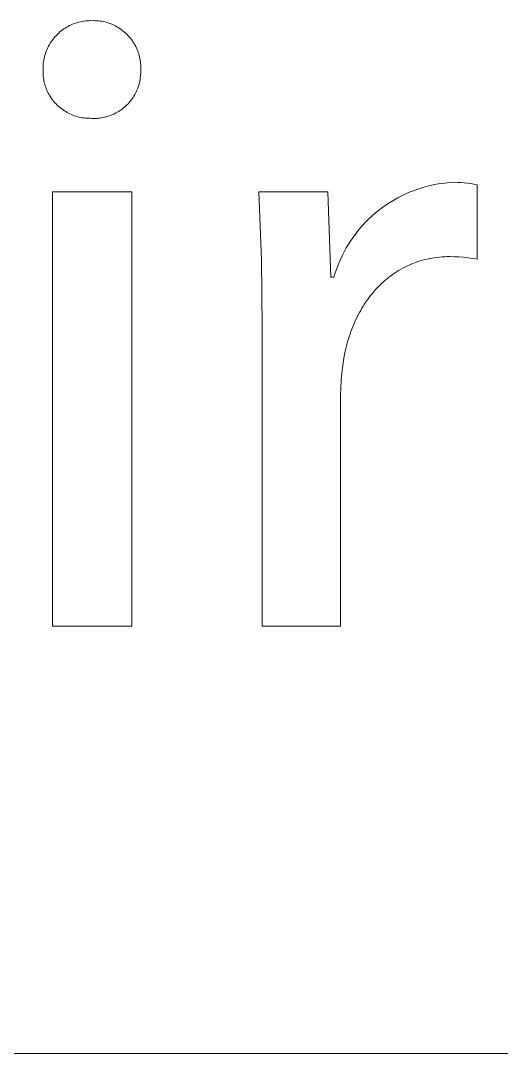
# Model space of a CAD drawing. Header units: millimetres. Extents: x 1348 to 6197, y -150 to 3238.
# Drawn here: x 5228.3 to 5254.2, y -149.9 to -94 of the extents above; entities that cross this region are included whole.
import ezdxf

# ---------------------------------------------------------------- set-up
doc = ezdxf.new("R2010")
doc.units = ezdxf.units.MM
doc.header["$MEASUREMENT"] = 0
doc.layers.add('Domyślny', color=7, linetype='Continuous', true_color=0x000000)

msp = doc.modelspace()

# ---------------------------------------------------------------- linework, layer by layer
at = {"layer": 'Domyślny', "color": 18, "lineweight": 15, "true_color": 0x000000}
for p, q in [((5230.599, -94.46), (5230.673, -94.411)), ((5230.673, -94.411), (5230.75, -94.364)), ((5230.75, -94.364), (5230.828, -94.32)), ((5230.828, -94.32), (5230.907, -94.279)), ((5230.907, -94.279), (5230.988, -94.241)), ((5230.988, -94.241), (5231.07, -94.206)), ((5231.07, -94.206), (5231.154, -94.173)), ((5231.154, -94.173), (5231.238, -94.143)), ((5231.238, -94.143), (5231.324, -94.116)), ((5231.324, -94.116), (5231.41, -94.093)), ((5231.41, -94.093), (5231.497, -94.072)), ((5231.497, -94.072), (5231.585, -94.054)), ((5231.585, -94.054), (5231.673, -94.039)), ((5231.673, -94.039), (5231.762, -94.028)), ((5231.762, -94.028), (5231.851, -94.019)), ((5231.851, -94.019), (5231.94, -94.014)), ((5231.94, -94.014), (5232.029, -94.011)), ((5232.029, -94.011), (5232.119, -94.012)), ((5232.119, -94.012), (5232.206, -94.01)), ((5232.206, -94.01), (5232.294, -94.012)), ((5232.294, -94.012), (5232.382, -94.016)), ((5232.382, -94.016), (5232.469, -94.024)), ((5232.469, -94.024), (5232.556, -94.034)), ((5232.556, -94.034), (5232.643, -94.047)), ((5232.643, -94.047), (5232.729, -94.064)), ((5232.729, -94.064), (5232.815, -94.083)), ((5232.815, -94.083), (5232.899, -94.105)), ((5232.899, -94.105), (5232.983, -94.131)), ((5232.983, -94.131), (5233.066, -94.159)), ((5233.066, -94.159), (5233.149, -94.19)), ((5233.149, -94.19), (5233.229, -94.223)), ((5233.229, -94.223), (5233.309, -94.26)), ((5233.309, -94.26), (5233.388, -94.299)), ((5233.388, -94.299), (5233.465, -94.341)), ((5233.465, -94.341), (5233.54, -94.386)), ((5233.54, -94.386), (5233.614, -94.433)), ((5233.614, -94.433), (5233.686, -94.482)), ((5230.014, -95.009), (5230.07, -94.939)), ((5230.07, -94.939), (5230.129, -94.871)), ((5230.129, -94.871), (5230.189, -94.806)), ((5230.189, -94.806), (5230.252, -94.742)), ((5230.252, -94.742), (5230.318, -94.681)), ((5230.318, -94.681), (5230.385, -94.622)), ((5230.385, -94.622), (5230.454, -94.565)), ((5230.454, -94.565), (5230.526, -94.511)), ((5230.526, -94.511), (5230.599, -94.46)), ((5233.686, -94.482), (5233.757, -94.535)), ((5233.757, -94.535), (5233.826, -94.589)), ((5233.826, -94.589), (5233.892, -94.646)), ((5233.892, -94.646), (5233.957, -94.705)), ((5233.957, -94.705), (5234.02, -94.766)), ((5234.02, -94.766), (5234.08, -94.83)), ((5234.08, -94.83), (5234.139, -94.895)), ((5234.139, -94.895), (5234.195, -94.963)), ((5234.195, -94.963), (5234.248, -95.032)), ((5229.658, -95.627), (5229.693, -95.545)), ((5229.693, -95.545), (5229.73, -95.463)), ((5229.73, -95.463), (5229.771, -95.384)), ((5229.771, -95.384), (5229.814, -95.305)), ((5229.814, -95.305), (5229.86, -95.229)), ((5229.86, -95.229), (5229.909, -95.154)), ((5229.909, -95.154), (5229.96, -95.08)), ((5229.96, -95.08), (5230.014, -95.009)), ((5234.248, -95.032), (5234.3, -95.103)), ((5234.3, -95.103), (5234.348, -95.176)), ((5234.348, -95.176), (5234.395, -95.251)), ((5234.395, -95.251), (5234.438, -95.327)), ((5234.438, -95.327), (5234.479, -95.404)), ((5234.479, -95.404), (5234.518, -95.483)), ((5234.518, -95.483), (5234.553, -95.563)), ((5229.509, -96.142), (5229.527, -96.054)), ((5229.527, -96.054), (5229.547, -95.967)), ((5229.547, -95.967), (5229.57, -95.881)), ((5229.57, -95.881), (5229.596, -95.795)), ((5229.596, -95.795), (5229.626, -95.71)), ((5229.626, -95.71), (5229.658, -95.627)), ((5234.553, -95.563), (5234.586, -95.645)), ((5234.586, -95.645), (5234.616, -95.727)), ((5234.616, -95.727), (5234.643, -95.811)), ((5234.643, -95.811), (5234.667, -95.895)), ((5234.667, -95.895), (5234.688, -95.98)), ((5234.688, -95.98), (5234.707, -96.066)), ((5234.707, -96.066), (5234.722, -96.152)), ((5229.469, -96.587), (5229.471, -96.498)), ((5229.471, -96.676), (5229.469, -96.587)), ((5229.471, -96.498), (5229.476, -96.408)), ((5229.476, -96.408), (5229.484, -96.319)), ((5229.484, -96.319), (5229.495, -96.23)), ((5229.495, -96.23), (5229.509, -96.142)), ((5234.722, -96.152), (5234.734, -96.239)), ((5234.734, -96.239), (5234.744, -96.326)), ((5234.744, -96.326), (5234.75, -96.413)), ((5234.75, -96.413), (5234.753, -96.501)), ((5234.754, -96.589), (5234.751, -96.676)), ((5234.753, -96.501), (5234.754, -96.589)), ((5229.469, -96.763), (5229.471, -96.676)), ((5229.47, -96.85), (5229.469, -96.763)), ((5229.474, -96.937), (5229.47, -96.85)), ((5229.481, -97.024), (5229.474, -96.937)), ((5229.492, -97.11), (5229.481, -97.024)), ((5229.505, -97.196), (5229.492, -97.11)), ((5229.521, -97.282), (5229.505, -97.196)), ((5234.716, -97.197), (5234.7, -97.283)), ((5234.729, -97.111), (5234.716, -97.197)), ((5234.74, -97.024), (5234.729, -97.111)), ((5234.747, -96.938), (5234.74, -97.024)), ((5234.751, -96.851), (5234.747, -96.938)), ((5234.751, -96.676), (5234.753, -96.764)), ((5234.753, -96.764), (5234.751, -96.851)), ((5229.54, -97.366), (5229.521, -97.282)), ((5229.562, -97.451), (5229.54, -97.366)), ((5229.587, -97.534), (5229.562, -97.451)), ((5229.615, -97.616), (5229.587, -97.534)), ((5229.645, -97.698), (5229.615, -97.616)), ((5229.679, -97.778), (5229.645, -97.698)), ((5229.715, -97.857), (5229.679, -97.778)), ((5234.542, -97.78), (5234.506, -97.859)), ((5234.576, -97.699), (5234.542, -97.78)), ((5234.606, -97.618), (5234.576, -97.699)), ((5234.634, -97.535), (5234.606, -97.618)), ((5234.659, -97.452), (5234.634, -97.535)), ((5234.681, -97.368), (5234.659, -97.452)), ((5234.7, -97.283), (5234.681, -97.368)), ((5229.753, -97.935), (5229.715, -97.857)), ((5229.795, -98.011), (5229.753, -97.935)), ((5229.839, -98.086), (5229.795, -98.011)), ((5229.886, -98.16), (5229.839, -98.086)), ((5229.935, -98.231), (5229.886, -98.16)), ((5229.986, -98.301), (5229.935, -98.231)), ((5230.04, -98.37), (5229.986, -98.301)), ((5234.234, -98.304), (5234.18, -98.373)), ((5234.286, -98.234), (5234.234, -98.304)), ((5234.335, -98.162), (5234.286, -98.234)), ((5234.381, -98.089), (5234.335, -98.162)), ((5234.426, -98.014), (5234.381, -98.089)), ((5234.467, -97.937), (5234.426, -98.014)), ((5234.506, -97.859), (5234.467, -97.937)), ((5230.097, -98.436), (5230.04, -98.37)), ((5230.155, -98.5), (5230.097, -98.436)), ((5230.216, -98.562), (5230.155, -98.5)), ((5230.279, -98.623), (5230.216, -98.562)), ((5230.344, -98.681), (5230.279, -98.623)), ((5230.41, -98.736), (5230.344, -98.681)), ((5230.479, -98.789), (5230.41, -98.736)), ((5230.55, -98.84), (5230.479, -98.789)), ((5230.622, -98.889), (5230.55, -98.84)), ((5230.696, -98.935), (5230.622, -98.889)), ((5233.598, -98.893), (5233.524, -98.939)), ((5233.67, -98.845), (5233.598, -98.893)), ((5233.741, -98.794), (5233.67, -98.845)), ((5233.81, -98.74), (5233.741, -98.794)), ((5233.876, -98.684), (5233.81, -98.74)), ((5233.941, -98.626), (5233.876, -98.684)), ((5234.004, -98.566), (5233.941, -98.626)), ((5234.065, -98.504), (5234.004, -98.566)), ((5234.124, -98.439), (5234.065, -98.504)), ((5234.18, -98.373), (5234.124, -98.439)), ((5230.771, -98.978), (5230.696, -98.935)), ((5230.848, -99.019), (5230.771, -98.978)), ((5230.926, -99.057), (5230.848, -99.019)), ((5231.005, -99.092), (5230.926, -99.057)), ((5231.086, -99.125), (5231.005, -99.092)), ((5231.168, -99.155), (5231.086, -99.125)), ((5231.25, -99.182), (5231.168, -99.155)), ((5231.334, -99.206), (5231.25, -99.182)), ((5231.418, -99.227), (5231.334, -99.206)), ((5231.503, -99.245), (5231.418, -99.227)), ((5231.589, -99.26), (5231.503, -99.245)), ((5231.675, -99.273), (5231.589, -99.26)), ((5231.761, -99.282), (5231.675, -99.273)), ((5231.848, -99.289), (5231.761, -99.282)), ((5231.935, -99.292), (5231.848, -99.289)), ((5232.022, -99.292), (5231.935, -99.292)), ((5232.109, -99.298), (5232.022, -99.292)), ((5232.196, -99.3), (5232.109, -99.298)), ((5232.283, -99.3), (5232.196, -99.3)), ((5232.37, -99.296), (5232.283, -99.3)), ((5232.457, -99.289), (5232.37, -99.296)), ((5232.544, -99.28), (5232.457, -99.289)), ((5232.63, -99.267), (5232.544, -99.28)), ((5232.715, -99.252), (5232.63, -99.267)), ((5232.801, -99.233), (5232.715, -99.252)), ((5232.885, -99.212), (5232.801, -99.233)), ((5232.969, -99.188), (5232.885, -99.212)), ((5233.051, -99.16), (5232.969, -99.188)), ((5233.133, -99.13), (5233.051, -99.16)), ((5233.214, -99.098), (5233.133, -99.13)), ((5233.293, -99.062), (5233.214, -99.098)), ((5233.372, -99.024), (5233.293, -99.062)), ((5233.449, -98.983), (5233.372, -99.024)), ((5233.524, -98.939), (5233.449, -98.983)), ((5250.972, -102.827), (5251.216, -102.795)), ((5251.216, -102.795), (5251.461, -102.772)), ((5251.461, -102.772), (5251.706, -102.758)), ((5251.706, -102.758), (5251.883, -102.76)), ((5251.883, -102.76), (5252.059, -102.768)), ((5252.059, -102.768), (5252.236, -102.781)), ((5252.236, -102.781), (5252.411, -102.8)), ((5252.411, -102.8), (5252.586, -102.824)), ((5229.987, -103.281), (5234.267, -103.281)), ((5229.987, -126.776), (5229.987, -103.281)), ((5234.267, -103.281), (5234.267, -126.776)), ((5241.281, -106.947), (5241.129, -103.275)), ((5241.129, -103.275), (5244.86, -103.275)), ((5244.86, -103.275), (5245.021, -107.893)), ((5249.089, -103.379), (5249.315, -103.281)), ((5249.315, -103.281), (5249.544, -103.192)), ((5249.544, -103.192), (5249.776, -103.11)), ((5249.776, -103.11), (5250.011, -103.037)), ((5250.011, -103.037), (5250.248, -102.972)), ((5250.248, -102.972), (5250.488, -102.915)), ((5250.488, -102.915), (5250.729, -102.867)), ((5250.729, -102.867), (5250.972, -102.827)), ((5252.586, -102.824), (5252.76, -102.853)), ((5252.76, -102.853), (5252.934, -102.887)), ((5252.934, -102.887), (5252.934, -106.924)), ((5248.017, -103.98), (5248.223, -103.845)), ((5248.223, -103.845), (5248.433, -103.717)), ((5248.433, -103.717), (5248.648, -103.597)), ((5248.648, -103.597), (5248.866, -103.484)), ((5248.866, -103.484), (5249.089, -103.379)), ((5247.245, -104.589), (5247.43, -104.427)), ((5247.43, -104.427), (5247.621, -104.271)), ((5247.621, -104.271), (5247.817, -104.122)), ((5247.817, -104.122), (5248.017, -103.98)), ((5246.726, -105.113), (5246.893, -104.933)), ((5246.893, -104.933), (5247.066, -104.758)), ((5247.066, -104.758), (5247.245, -104.589)), ((5246.264, -105.689), (5246.411, -105.492)), ((5246.411, -105.492), (5246.565, -105.3)), ((5246.565, -105.3), (5246.726, -105.113)), ((5245.865, -106.309), (5245.991, -106.098)), ((5245.991, -106.098), (5246.124, -105.891)), ((5246.124, -105.891), (5246.264, -105.689)), ((5245.635, -106.744), (5245.746, -106.525)), ((5245.746, -106.525), (5245.865, -106.309)), ((5241.323, -110.622), (5241.281, -106.947)), ((5245.349, -107.424), (5245.437, -107.194)), ((5245.437, -107.194), (5245.532, -106.968)), ((5245.532, -106.968), (5245.635, -106.744)), ((5249.258, -107.235), (5249.142, -107.289)), ((5249.376, -107.185), (5249.258, -107.235)), ((5249.496, -107.137), (5249.376, -107.185)), ((5249.617, -107.091), (5249.496, -107.137)), ((5249.739, -107.049), (5249.617, -107.091)), ((5249.864, -107.01), (5249.739, -107.049)), ((5249.989, -106.974), (5249.864, -107.01)), ((5250.116, -106.94), (5249.989, -106.974)), ((5250.245, -106.91), (5250.116, -106.94)), ((5250.375, -106.883), (5250.245, -106.91)), ((5250.506, -106.859), (5250.375, -106.883)), ((5250.639, -106.838), (5250.506, -106.859)), ((5250.773, -106.82), (5250.639, -106.838)), ((5250.909, -106.805), (5250.773, -106.82)), ((5251.045, -106.794), (5250.909, -106.805)), ((5251.184, -106.785), (5251.045, -106.794)), ((5251.323, -106.78), (5251.184, -106.785)), ((5251.464, -106.779), (5251.323, -106.78)), ((5251.711, -106.783), (5251.464, -106.779)), ((5251.957, -106.796), (5251.711, -106.783)), ((5252.202, -106.816), (5251.957, -106.796)), ((5252.447, -106.845), (5252.202, -106.816)), ((5252.691, -106.88), (5252.447, -106.845)), ((5252.934, -106.924), (5252.691, -106.88)), ((5245.199, -107.893), (5245.27, -107.657)), ((5245.27, -107.657), (5245.349, -107.424)), ((5248.268, -107.816), (5248.166, -107.894)), ((5248.371, -107.741), (5248.268, -107.816)), ((5248.477, -107.669), (5248.371, -107.741)), ((5248.583, -107.599), (5248.477, -107.669)), ((5248.692, -107.531), (5248.583, -107.599)), ((5248.802, -107.467), (5248.692, -107.531)), ((5248.914, -107.405), (5248.802, -107.467)), ((5249.027, -107.346), (5248.914, -107.405)), ((5249.142, -107.289), (5249.027, -107.346)), ((5245.021, -107.893), (5245.199, -107.893)), ((5247.683, -108.319), (5247.592, -108.411)), ((5247.777, -108.229), (5247.683, -108.319)), ((5247.871, -108.141), (5247.777, -108.229)), ((5247.968, -108.056), (5247.871, -108.141)), ((5248.066, -107.974), (5247.968, -108.056)), ((5248.166, -107.894), (5248.066, -107.974)), ((5247.163, -108.906), (5247.083, -109.012)), ((5247.245, -108.803), (5247.163, -108.906)), ((5247.329, -108.701), (5247.245, -108.803)), ((5247.415, -108.602), (5247.329, -108.701)), ((5247.503, -108.505), (5247.415, -108.602)), ((5247.592, -108.411), (5247.503, -108.505)), ((5246.781, -109.456), (5246.711, -109.572)), ((5246.854, -109.342), (5246.781, -109.456)), ((5246.928, -109.23), (5246.854, -109.342)), ((5247.005, -109.12), (5246.928, -109.23)), ((5247.083, -109.012), (5247.005, -109.12)), ((5246.448, -110.055), (5246.387, -110.181)), ((5246.511, -109.932), (5246.448, -110.055)), ((5246.575, -109.81), (5246.511, -109.932)), ((5246.642, -109.69), (5246.575, -109.81)), ((5246.711, -109.572), (5246.642, -109.69)), ((5241.323, -126.77), (5241.323, -110.622)), ((5246.218, -110.569), (5246.165, -110.702)), ((5246.272, -110.438), (5246.218, -110.569)), ((5246.329, -110.309), (5246.272, -110.438)), ((5246.387, -110.181), (5246.329, -110.309)), ((5246.021, -111.11), (5245.935, -111.391)), ((5246.067, -110.973), (5246.021, -111.11)), ((5246.115, -110.836), (5246.067, -110.973)), ((5246.165, -110.702), (5246.115, -110.836)), ((5245.859, -111.678), (5245.791, -111.97)), ((5245.935, -111.391), (5245.859, -111.678)), ((5245.732, -112.269), (5245.674, -112.664)), ((5245.791, -111.97), (5245.732, -112.269)), ((5245.674, -112.664), (5245.627, -113.06)), ((5245.627, -113.06), (5245.591, -113.458)), ((5245.567, -113.856), (5245.554, -114.255)), ((5245.591, -113.458), (5245.567, -113.856)), ((5245.554, -114.255), (5245.554, -126.77)), ((5234.267, -126.776), (5229.987, -126.776)), ((5245.554, -126.77), (5241.323, -126.77)), ((6192.904, -149.889), (1348.211, -149.889)), ((6192.904, -149.889), (4364.917, -149.889))]:
    msp.add_line(p, q, dxfattribs=at)

doc.saveas('drawing.dxf')
